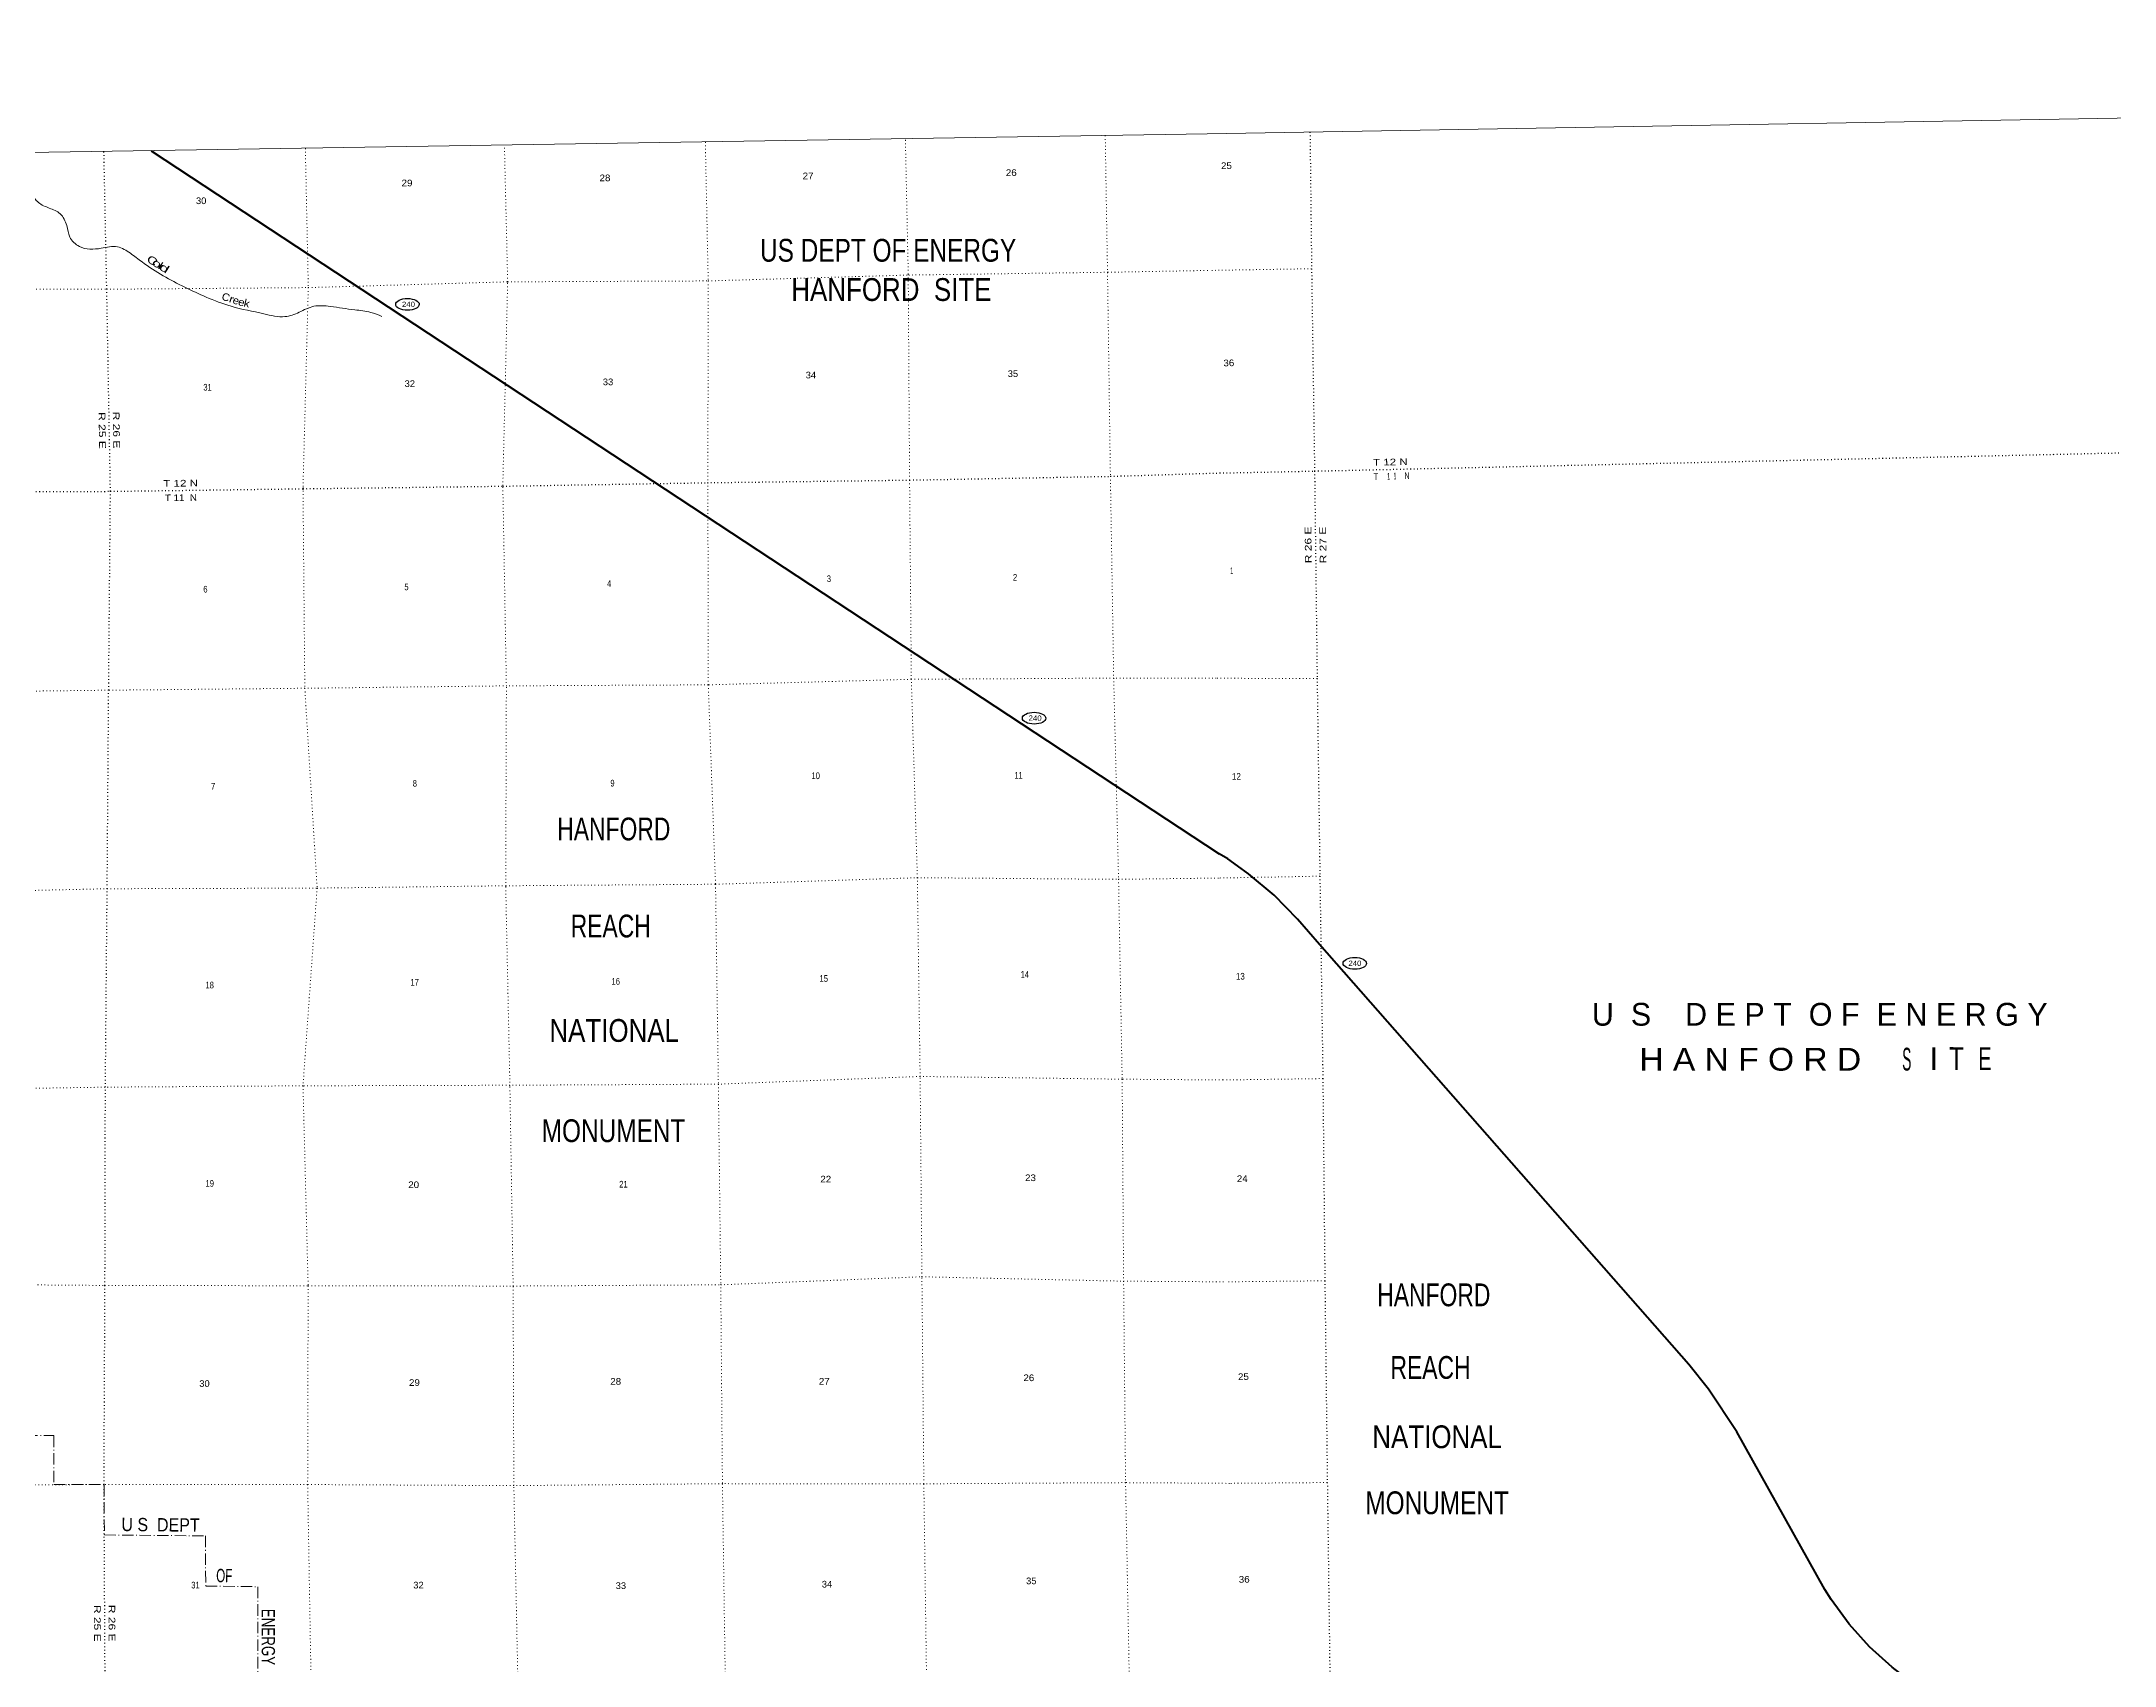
# Model space of a CAD drawing. Header units: feet. Extents: x 245918 to 509309, y -547785 to -360805.
# Drawn here: x 348309 to 402847, y -403531 to -360805 of the extents above; entities that cross this region are included whole.
import ezdxf
from ezdxf.enums import TextEntityAlignment as Align

# ---------------------------------------------------------------- set-up
doc = ezdxf.new("R2010")
doc.units = ezdxf.units.FT
doc.header["$LTSCALE"] = 60
doc.linetypes.add('DOT_DASHED', pattern=[7.7, 5, -1.2, 0.3, -1.2])
doc.linetypes.add('DOTTED', pattern=[1.5, 0.3, -1.2])
for name, color, linetype, lineweight in [('17', 7, 'Continuous', 25), ('23', 7, 'Continuous', 70), ('39', 7, 'Continuous', 13), ('4', 7, 'Continuous', 13), ('44', 7, 'DOT_DASHED', 13), ('6', 7, 'DOTTED', 25), ('7', 7, 'DOTTED', 13)]:
    doc.layers.add(name, color=color, linetype=linetype, lineweight=lineweight)
doc.layers.add('41', color=7, linetype='Continuous')

msp = doc.modelspace()

# ---------------------------------------------------------------- linework, layer by layer
at = {"layer": '17'}
for centre, major_axis in [((357938.47, -367722.46), (309.24, -1)), ((374423.58, -378608.01), (309.24, -1)), ((382859.87, -385057.76), (-309.24, 1))]:
    msp.add_ellipse(centre, major_axis=major_axis, ratio=0.500121, dxfattribs=at)
at = {"layer": '23'}
msp.add_line((351196.58, -363679.19), (379290.09, -382174.19), dxfattribs=at)
msp.add_lwpolyline([(399519.83, -405522.13), (396993.45, -403570.79), (396397.78, -403036.18), (395861.25, -402442.24), (395389.74, -401795.46), (395226.1, -401532.91), (392913.35, -397385.54), (392167.98, -396262.54), (391650.49, -395610.25), (381930.74, -384564.47), (381351.38, -383898.07), (380738.07, -383264.82), (380061.93, -382699.15), (379869.07, -382558.49), (379520.9, -382310.49), (379290.09, -382174.13)], dxfattribs=at)
at = {"layer": '39'}
msp.add_spline([(347400.66, -363833.3), (347634.72, -363923.78), (347620.13, -364093.29), (347705.25, -364175.58), (348082.14, -364449.41), (348072.99, -364785.88), (348230.17, -365043.42), (348516.41, -365188.8), (348798.77, -365338.32), (348973.79, -365649.74), (349053.93, -365949.6), (349307.35, -366198.54), (349881.96, -366245.64), (350307.02, -366208.14), (350648.36, -366378.23), (350957.38, -366605.56), (351512.07, -366967.26), (352078.92, -367270.26), (352642.32, -367529.06), (353299.69, -367771.26), (354160.73, -367969.78), (354716.1, -368043.57), (355088.39, -367928.96), (355475.37, -367771.68), (355907.84, -367776.26), (356550.12, -367863.84), (356976.65, -367933), (357259.57, -368038.21)], degree=3, dxfattribs=at)
at = {"layer": '4'}
msp.add_lwpolyline([(252658.03, -364975.08), (284238.76, -364605.82), (315818.96, -364193.12), (347398.55, -363736.98), (378977.49, -363237.41), (410555.7, -362694.39), (442133.15, -362107.94), (473709.75, -361478.06), (505285.47, -360804.74), (509308.75, -543581.54), (477481.62, -544260.21), (445653.59, -544895.11), (413824.71, -545486.24), (381995.06, -546033.57), (350164.67, -546537.12), (318333.63, -546996.89), (286501.99, -547412.88), (254669.8, -547785.08)], close=True, dxfattribs=at)
msp.add_lwpolyline([(252658.03, -364975.08), (284238.76, -364605.82), (315818.96, -364193.12), (347398.55, -363736.98), (378977.49, -363237.41), (410555.7, -362694.39), (442133.15, -362107.94), (473709.75, -361478.06), (505285.47, -360804.74), (509308.75, -543581.54), (477481.62, -544260.21), (445653.59, -544895.11), (413824.71, -545486.24), (381995.06, -546033.57), (350164.67, -546537.12), (318333.63, -546996.89), (286501.99, -547412.88), (254669.8, -547785.08)], close=True, dxfattribs=at)
at = {"layer": '44'}
msp.add_lwpolyline([(347909.1, -397477.26), (348634.33, -397482.7), (348635.93, -398769.03), (349955.37, -398766.57), (349966.36, -400095.53), (352625.27, -400118.63), (352630.41, -401440.88), (354000.35, -401456.82), (354004.14, -404046.16), (355403.65, -404049.26), (355449.08, -405384.3), (358158.75, -405406.58), (358218.28, -407990.05), (359588.22, -408005.99), (359614.71, -409281.19)], dxfattribs=at)
at = {"layer": '6'}
for points in [[(381680.84, -363192.62), (381722.75, -366783.51), (381801.37, -372106.42), (381868.61, -377562.26), (381940.81, -382764.65), (382019.47, -388089.57), (382071.94, -393408.97), (382136.2, -398716.08), (382207.16, -404057.24), (382228.19, -408916.58)], [(350013.22, -409429.29), (349984.1, -404034.61), (349955.37, -398766.57), (349979.99, -393531.32), (349991.2, -388316.57), (350038.37, -383094.83), (350077.44, -377871.28), (350124.29, -372639.47), (350027.62, -367322.9), (349953.57, -363698.18)], [(379124.79, -372161.18), (381801.37, -372106.42), (410712.32, -371452.19)], [(347533.39, -372648.25), (350124.29, -372639.47), (355191.25, -372570.9), (360443.23, -372503.45), (365827.16, -372412.34), (371147.45, -372343.06), (376430.6, -372244.57), (379124.79, -372161.18)]]:
    msp.add_lwpolyline(points, dxfattribs=at)
at = {"layer": '7'}
for p, q in [((381722.75, -366783.51), (379036.76, -366828.4)), ((381868.61, -377562.26), (379213.89, -377558.32)), ((381940.81, -382764.65), (379300.63, -382812.66)), ((382019.47, -388089.57), (379388.32, -388125.31)), ((382071.94, -393408.97), (379476, -393436.17)), ((382136.2, -398716.08), (379563.52, -398737.84))]:
    msp.add_line(p, q, dxfattribs=at)
for points in [[(355251.78, -363616.81), (355328.67, -367280.31), (355190.13, -372536.71), (355237.47, -377820.36), (355561.47, -383078.53), (355189.85, -388278.72), (355324.93, -393539.91), (355312.18, -398768.79), (355403.65, -404049.26), (355593.87, -409274.75), (355584.64, -409343.86)], [(360984.41, -409259.75), (360845.68, -404075.39), (360736.2, -398797.42), (360718.1, -393547.21), (360633.24, -388284.68), (360522.6, -383032.91), (360540.21, -377767.66), (360446.66, -372485.24), (360573.89, -367128.48), (360489.12, -363535.16)], [(365774.37, -363451.57), (365849.42, -367104.68), (365840.9, -372401.91), (365851.5, -377730.83), (366042.38, -382976.44), (366117.06, -388235.21), (366179.75, -393496.31), (366223.96, -398745.82), (366301.91, -404105.17), (366349.24, -409174.93)], [(371648.77, -409089.92), (371594.91, -404000.38), (371522.44, -398747.59), (371471.87, -393302.96), (371424.99, -388033.38), (371351.29, -382804.79), (371193.42, -377584.47), (371147.45, -372343.06), (371111.8, -366924.2), (371037.35, -363367.11)], [(376294.13, -363281.55), (376354.46, -366879.14), (376430.6, -372244.57), (376516.96, -377553.36), (376644.92, -382842.92), (376739.82, -388105.18), (376778.1, -393419.28), (376829.98, -398718.92), (376928.7, -403975.03), (376949.37, -409003.68)], [(347452.84, -367325.2), (350027.62, -367322.9), (355328.67, -367280.31), (360573.89, -367128.48), (365849.42, -367104.68), (371126.72, -366949.98), (376362.43, -366876.91), (379036.76, -366828.4)], [(379213.89, -377558.32), (376516.96, -377553.36), (371193.42, -377584.47), (365851.5, -377730.83), (360551.93, -377757.28), (355237.47, -377820.36), (350077.44, -377871.28), (347612.87, -377900.75)], [(347692.28, -383148.04), (350038.37, -383094.83), (355561.47, -383078.53), (360522.08, -383016.82), (366042.38, -382976.44), (371351.29, -382804.79), (376643.05, -382847), (379300.63, -382812.66)], [(379388.32, -388125.31), (376739.82, -388105.18), (371424.99, -388033.38), (366117.06, -388235.21), (360630.58, -388264.62), (355189.85, -388278.72), (349979.08, -388314.88), (347770.99, -388349.78)], [(347849.15, -393515), (349979.99, -393531.32), (355324.93, -393539.91), (360718.1, -393547.21), (366180.33, -393514.41), (371471.87, -393302.96), (376778.1, -393419.28), (379476, -393436.17)], [(379563.52, -398737.84), (376829.98, -398718.92), (371526.52, -398749.5), (366223.96, -398745.82), (360736.2, -398797.42), (355312.18, -398768.79), (349955.37, -398766.57), (347928.82, -398780.37)]]:
    msp.add_lwpolyline(points, dxfattribs=at)

# ---------------------------------------------------------------- texts
at = {"layer": '17', "width": 1.1}
for p in [(357964.52, -367790.77), (374449.62, -378676.32), (382863.33, -385126.07)]:
    msp.add_text('240', height=140, dxfattribs=at).set_placement(p, align=Align.CENTER)
at = {"layer": '41'}
for s, rotation, width, p in [('C', 326.018, 1.45, (351169.01, -366650.32)), ('o', 326.018, 1.6, (351292.96, -366729.44)), ('l', 327.767, 1.3, (351390.51, -366790.04)), ('d', 327.767, 1.75, (351488.75, -366849.46)), ('C', 341.76, 1.05, (353128.56, -367624.89)), ('r', 341.76, 1.3, (353279.93, -367676.41)), ('e', 344.543, 1.1, (353401.85, -367714.81)), ('k', 347.243, 1.15, (353690.22, -367790.54)), ('e', 344.543, 1.1, (353546.51, -367757.7))]:
    msp.add_text(s, height=200, rotation=rotation, dxfattribs=dict(at, width=width)).set_placement(p, align=Align.CENTER)
at = {"layer": '44'}
for s, width, p in [('US DEPT OF ENERGY', 0.8, (370583.12, -366598.98)), ('HANFORD  SITE', 0.85, (370669.09, -367631.23)), ('HANFORD', 0.75, (363366.42, -381822.95)), ('REACH', 0.75, (363285.32, -384375.57)), ('NATIONAL', 0.85, (363376.59, -387122.81)), ('H A N F O R D', 1.1, (393264.14, -387880.59)), ('MONUMENT', 0.8, (363359.18, -389759.91)), ('HANFORD', 0.75, (384938.73, -394078.14)), ('REACH', 0.75, (384851.95, -395988.36)), ('NATIONAL', 0.85, (385025.51, -397811.76)), ('MONUMENT', 0.8, (385025.51, -399548.32))]:
    msp.add_text(s, height=600, dxfattribs=dict(at, width=width)).set_placement(p, align=Align.CENTER)
msp.add_text('U  S    D E P T  O F  E N E R G Y', height=600, dxfattribs=at).set_placement((395091.75, -386697.74), align=Align.CENTER)
for s, width, p in [('S', 0.45, (397379.99, -387878.26)), ('T', 0.8, (398686.56, -387862.85)), ('E', 0.65, (399435.23, -387864.67))]:
    msp.add_text(s, height=600, rotation=359.818, dxfattribs=dict(at, width=width)).set_placement(p, align=Align.CENTER)
msp.add_text('I', height=600, rotation=359.818, dxfattribs=at).set_placement((398090.95, -387864.12), align=Align.CENTER)
for s, rotation, width, p in [('U S  DEPT', 359.502, 0.9, (350410.92, -399992.92)), ('OF', 359.333, 0.65, (352904.77, -401336.68)), ('ENERGY', 270.084, 0.75, (354101.2, -402038.51))]:
    msp.add_text(s, height=350, rotation=rotation, dxfattribs=dict(at, width=width)).set_placement(p)
at = {"layer": '6'}
for s, rotation, width, p in [('R 25 E', 271.042, 1.35, (349811.13, -370556.88)), ('R 26 E', 271.042, 1.35, (350186.23, -370545.37)), ('T 12 N', 1.296, 1.3, (383340.23, -371966.93)), ('T 12 N', 0.775, 1.3, (351515.43, -372520.63)), ('T', 1.296, 0.85, (383357.46, -372342.83)), ('1', 1.296, 0.45, (383714.53, -372331.12)), ('1', 1.296, 0.45, (383881.5, -372327.92)), ('N', 1.296, 0.7, (384164.39, -372318.19)), ('T 11  N', 0.775, 1.1, (351556.76, -372899.39)), ('R 26 E', 90.706, 1.35, (381726.4, -374530.52)), ('R 27 E', 90.706, 1.35, (382114.43, -374534.79)), ('R 25 E', 270.312, 1.35, (349690.48, -401936.04)), ('R 26 E', 270.312, 1.35, (350074.2, -401933.71))]:
    msp.add_text(s, height=175, rotation=rotation, dxfattribs=dict(at, width=width)).set_placement(p)
at = {"layer": '7'}
for s, width, p in [('28', 1.1, (362991.13, -364481)), ('27', 1.1, (368334.48, -364429.16)), ('26', 1.1, (373680, -364343.17)), ('29', 1.1, (357782.9, -364614.86)), ('30', 1.05, (352374.34, -365083.42)), ('32', 1.05, (357863.14, -369893.02)), ('33', 1.05, (363077.91, -369847.66)), ('34', 1.05, (368414.24, -369669.09)), ('35', 1.05, (373729.54, -369632.8)), ('31', 0.85, (352568.35, -369989.05)), ('6', 0.85, (352567.69, -375301.7)), ('5', 0.85, (357856.13, -375240.63)), ('4', 0.85, (363187.79, -375154.32)), ('3', 0.85, (368969.81, -375027.28)), ('2', 0.85, (373867.36, -374988.64)), ('10', 0.85, (368567.18, -380209.9)), ('11', 0.65, (373908.6, -380197.88)), ('7', 0.85, (352771.23, -380485.38)), ('8', 0.85, (358076.5, -380408.32)), ('9', 0.85, (363276.27, -380404.67)), ('18', 0.85, (352624.13, -385716.64)), ('17', 0.85, (358017.66, -385642.46)), ('16', 0.85, (363307.25, -385618.29)), ('15', 0.85, (368778.16, -385542.99)), ('14', 0.85, (374069.08, -385436.24)), ('19', 0.85, (352626.09, -390934.13)), ('20', 1.1, (357957.98, -390970.15)), ('21', 0.85, (363508.75, -390955.42)), ('22', 1.1, (368799.57, -390821.98)), ('23', 1.1, (374184.33, -390786.14)), ('26', 1.1, (374141.38, -396048.17)), ('30', 1.05, (352461.22, -396200.15)), ('29', 1.1, (357978.43, -396173.08)), ('28', 1.1, (363273.16, -396142.09)), ('27', 1.1, (368760.85, -396140.25)), ('31', 0.85, (352249.34, -401502.53)), ('32', 1.05, (358090.49, -401502.6)), ('33', 1.05, (363416.05, -401516.36)), ('34', 1.05, (368837.92, -401477.95)), ('35', 1.05, (374212.72, -401390.67))]:
    msp.add_text(s, height=175, dxfattribs=dict(at, width=width)).set_placement(p)
for s, width, p in [('25', 1.1, (379341.09, -364163.19)), ('36', 1.1, (379405, -369351.18)), ('1', 0.45, (379586.7, -374818.54)), ('12', 0.9, (379630.53, -380230.4)), ('13', 0.9, (379733.29, -385487.41)), ('24', 1.1, (379757.73, -390812.5)), ('25', 1.1, (379788.58, -396020.5)), ('36', 1.1, (379808.73, -401353.01))]:
    msp.add_text(s, height=175, rotation=1.129, dxfattribs=dict(at, width=width)).set_placement(p)

doc.saveas('drawing.dxf')
